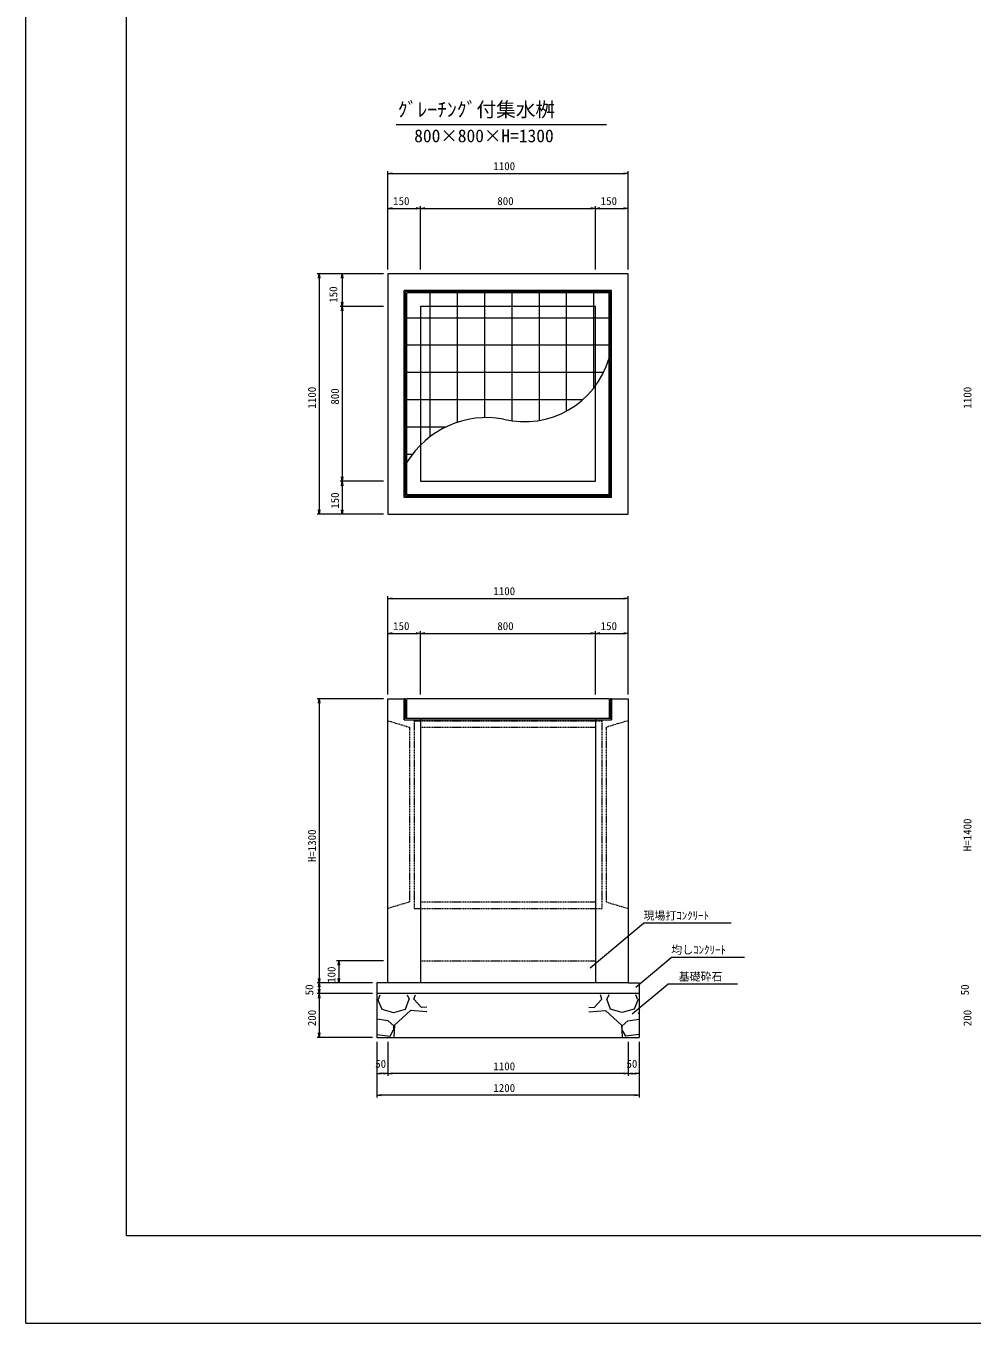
# Model space of a CAD drawing. Units: millimetres on the paper. Extents: x 0 to 841, y 0 to 594.
# Drawn here: x 0 to 216.5, y 0 to 297 of the extents above; entities that cross this region are included whole.
import ezdxf
from ezdxf.enums import TextEntityAlignment as Align

# ---------------------------------------------------------------- set-up
doc = ezdxf.new("R2010")
doc.units = ezdxf.units.MM
doc.linetypes.add('USER1', pattern=[0.375, 0.25, -0.125])
for name, color, linetype, lineweight in [('D-STR-DIM（寸法）', 7, 'Continuous', 18), ('D-STR-HTXT（旗揚げ）', 7, 'Continuous', 18), ('D-STR-STR1（構造物）', 4, 'Continuous', 18), ('D-STR-STRn（構造物）', 7, 'Continuous', 18), ('D-STR（構造物外形線）', 1, 'Continuous', 18), ('D-TTL(外枠）', 2, 'Continuous', 18), ('DEFPOINTS_2', 8, 'Continuous', 18)]:
    doc.layers.add(name, color=color, linetype=linetype, lineweight=lineweight)
doc.layers.add('D-STR-TXT（文字）', color=7, linetype='Continuous')
doc.layers.add('D-TTL-TXT（文字）', color=7, linetype='Continuous')
doc.styles.add('ＭＳ ゴシック', font='')
doc.styles.get('ＭＳ ゴシック').set_extended_font_data('MS Gothic')

msp = doc.modelspace()

# ---------------------------------------------------------------- linework, layer by layer
at = {"layer": 'D-STR-DIM（寸法）'}
for p, q in [((82.802, 241.235), (82.802, 263.735)), ((82.802, 263.235), (83.802, 263.402)), ((83.802, 263.068), (82.802, 263.235)), ((82.802, 263.235), (83.802, 263.235)), ((83.802, 263.235), (136.802, 263.235)), ((136.802, 263.402), (137.802, 263.235)), ((137.802, 263.235), (136.802, 263.068)), ((137.802, 263.235), (136.802, 263.235)), ((137.802, 241.235), (137.802, 263.735)), ((82.802, 241.235), (82.802, 255.735)), ((90.302, 241.235), (90.302, 255.735)), ((90.302, 241.235), (90.302, 255.735)), ((130.302, 241.235), (130.302, 255.735)), ((130.302, 241.235), (130.302, 255.735)), ((137.802, 241.235), (137.802, 255.735)), ((82.802, 255.235), (83.802, 255.402)), ((83.802, 255.068), (82.802, 255.235)), ((82.802, 255.235), (83.802, 255.235)), ((83.802, 255.235), (89.302, 255.235)), ((89.302, 255.402), (90.302, 255.235)), ((90.302, 255.235), (89.302, 255.068)), ((90.302, 255.235), (89.302, 255.235)), ((90.302, 255.235), (91.302, 255.402)), ((91.302, 255.068), (90.302, 255.235)), ((90.302, 255.235), (91.302, 255.235)), ((91.302, 255.235), (129.302, 255.235)), ((129.302, 255.402), (130.302, 255.235)), ((130.302, 255.235), (129.302, 255.068)), ((130.302, 255.235), (129.302, 255.235)), ((130.302, 255.235), (131.302, 255.402)), ((131.302, 255.068), (130.302, 255.235)), ((130.302, 255.235), (131.302, 255.235)), ((131.302, 255.235), (136.802, 255.235)), ((136.802, 255.402), (137.802, 255.235)), ((137.802, 255.235), (136.802, 255.068)), ((137.802, 255.235), (136.802, 255.235)), ((81.802, 240.235), (66.616, 240.235)), ((66.95, 239.235), (67.116, 240.235)), ((67.116, 240.235), (67.283, 239.235)), ((67.116, 240.235), (67.116, 239.235)), ((67.116, 239.235), (67.116, 186.235)), ((81.802, 240.235), (71.876, 240.235)), ((72.209, 239.235), (72.376, 240.235)), ((72.376, 240.235), (72.542, 239.235)), ((72.376, 240.235), (72.376, 239.235)), ((72.376, 239.235), (72.376, 233.735)), ((81.802, 232.735), (71.876, 232.735)), ((81.802, 232.735), (71.876, 232.735)), ((72.376, 232.735), (72.209, 233.735)), ((72.209, 231.735), (72.376, 232.735)), ((72.542, 233.735), (72.376, 232.735)), ((72.376, 232.735), (72.376, 233.735)), ((72.376, 232.735), (72.542, 231.735)), ((72.376, 232.735), (72.376, 231.735)), ((72.376, 231.735), (72.376, 193.735)), ((72.376, 192.735), (72.209, 193.735)), ((72.542, 193.735), (72.376, 192.735)), ((72.376, 192.735), (72.376, 193.735)), ((81.802, 192.735), (71.876, 192.735)), ((81.802, 192.735), (71.876, 192.735)), ((72.209, 191.735), (72.376, 192.735)), ((72.376, 192.735), (72.542, 191.735)), ((72.376, 192.735), (72.376, 191.735)), ((72.376, 191.735), (72.376, 186.235)), ((81.802, 185.235), (66.616, 185.235)), ((67.116, 185.235), (66.95, 186.235)), ((67.283, 186.235), (67.116, 185.235)), ((67.116, 185.235), (67.116, 186.235)), ((81.802, 185.235), (71.876, 185.235)), ((72.376, 185.235), (72.209, 186.235)), ((72.542, 186.235), (72.376, 185.235)), ((72.376, 185.235), (72.376, 186.235)), ((82.802, 143.922), (82.802, 166.422)), ((137.802, 143.922), (137.802, 166.422)), ((82.802, 165.922), (83.802, 166.088)), ((83.802, 165.755), (82.802, 165.922)), ((82.802, 165.922), (83.802, 165.922)), ((83.802, 165.922), (136.802, 165.922)), ((136.802, 166.088), (137.802, 165.922)), ((137.802, 165.922), (136.802, 165.755)), ((137.802, 165.922), (136.802, 165.922)), ((82.802, 143.922), (82.802, 158.422)), ((82.802, 157.922), (83.802, 158.088)), ((83.802, 157.755), (82.802, 157.922)), ((82.802, 157.922), (83.802, 157.922)), ((83.802, 157.922), (89.302, 157.922)), ((89.302, 158.088), (90.302, 157.922)), ((90.302, 157.922), (89.302, 157.755)), ((90.302, 157.922), (89.302, 157.922)), ((90.302, 143.922), (90.302, 158.422)), ((90.302, 143.922), (90.302, 158.422)), ((90.302, 157.922), (91.302, 158.088)), ((91.302, 157.755), (90.302, 157.922)), ((90.302, 157.922), (91.302, 157.922)), ((91.302, 157.922), (129.302, 157.922)), ((129.302, 158.088), (130.302, 157.922)), ((130.302, 157.922), (129.302, 157.755)), ((130.302, 157.922), (129.302, 157.922)), ((130.302, 143.922), (130.302, 158.422)), ((130.302, 143.922), (130.302, 158.422)), ((130.302, 157.922), (131.302, 158.088)), ((131.302, 157.755), (130.302, 157.922)), ((130.302, 157.922), (131.302, 157.922)), ((131.302, 157.922), (136.802, 157.922)), ((136.802, 158.088), (137.802, 157.922)), ((137.802, 157.922), (136.802, 157.755)), ((137.802, 157.922), (136.802, 157.922)), ((137.802, 143.922), (137.802, 158.422)), ((81.802, 142.922), (66.616, 142.922)), ((66.95, 141.922), (67.116, 142.922)), ((67.116, 142.922), (67.283, 141.922)), ((67.116, 142.922), (67.116, 141.922)), ((67.116, 141.922), (67.116, 78.922)), ((81.802, 82.922), (71.086, 82.922)), ((71.42, 81.922), (71.586, 82.922)), ((71.586, 82.922), (71.753, 81.922)), ((71.586, 82.922), (71.586, 81.922)), ((71.586, 81.922), (71.586, 78.922)), ((79.302, 77.922), (66.616, 77.922)), ((76.802, 77.922), (66.616, 77.922)), ((67.116, 77.922), (66.95, 78.922)), ((66.95, 76.922), (67.116, 77.922)), ((67.283, 78.922), (67.116, 77.922)), ((67.116, 77.922), (67.116, 78.922)), ((67.116, 77.922), (67.283, 76.922)), ((67.116, 77.922), (67.116, 76.922)), ((79.302, 77.922), (71.086, 77.922)), ((71.586, 77.922), (71.42, 78.922)), ((71.753, 78.922), (71.586, 77.922)), ((71.586, 77.922), (71.586, 78.922)), ((79.302, 75.422), (66.616, 75.422)), ((79.302, 75.422), (66.616, 75.422)), ((67.116, 75.422), (66.95, 76.422)), ((66.95, 74.422), (67.116, 75.422)), ((67.116, 76.922), (67.116, 76.422)), ((67.283, 76.422), (67.116, 75.422)), ((67.116, 75.422), (67.116, 76.422)), ((67.116, 75.422), (67.283, 74.422)), ((67.116, 75.422), (67.116, 74.422)), ((67.116, 74.422), (67.116, 66.422)), ((79.302, 65.422), (66.616, 65.422)), ((67.116, 65.422), (66.95, 66.422)), ((67.283, 66.422), (67.116, 65.422)), ((67.116, 65.422), (67.116, 66.422)), ((80.302, 64.422), (80.302, 56.629)), ((80.302, 64.422), (80.302, 51.661)), ((82.802, 64.422), (82.802, 56.629)), ((82.802, 64.422), (82.802, 56.629)), ((137.802, 64.422), (137.802, 56.629)), ((137.802, 64.422), (137.802, 56.629)), ((140.302, 64.422), (140.302, 56.629)), ((140.302, 64.422), (140.302, 51.661)), ((80.302, 57.129), (81.302, 57.296)), ((81.302, 56.962), (80.302, 57.129)), ((80.302, 57.129), (81.302, 57.129)), ((81.802, 57.129), (81.302, 57.129)), ((81.802, 57.296), (82.802, 57.129)), ((82.802, 57.129), (81.802, 56.962)), ((82.802, 57.129), (81.802, 57.129)), ((82.802, 57.129), (83.802, 57.296)), ((83.802, 56.962), (82.802, 57.129)), ((82.802, 57.129), (83.802, 57.129)), ((136.802, 57.129), (83.802, 57.129)), ((136.802, 57.296), (137.802, 57.129)), ((137.802, 57.129), (136.802, 56.962)), ((137.802, 57.129), (136.802, 57.129)), ((137.802, 57.129), (138.802, 57.296)), ((138.802, 56.962), (137.802, 57.129)), ((137.802, 57.129), (138.802, 57.129)), ((138.802, 57.129), (139.302, 57.129)), ((139.302, 57.296), (140.302, 57.129)), ((140.302, 57.129), (139.302, 56.962)), ((140.302, 57.129), (139.302, 57.129)), ((80.302, 52.161), (81.302, 52.328)), ((81.302, 51.994), (80.302, 52.161)), ((80.302, 52.161), (81.302, 52.161)), ((139.302, 52.161), (81.302, 52.161)), ((139.302, 52.328), (140.302, 52.161)), ((140.302, 52.161), (139.302, 51.994)), ((140.302, 52.161), (139.302, 52.161))]:
    msp.add_line(p, q, dxfattribs=at)
at = {"layer": 'D-STR-HTXT（旗揚げ）'}
for p, q in [((84.74, 274.471), (132.848, 274.471)), ((129.139, 81.348), (141.324, 91.562)), ((161.359, 91.562), (141.324, 91.562)), ((139.558, 76.923), (147.682, 83.733)), ((164.449, 83.733), (147.682, 83.733)), ((138.761, 70.796), (146.884, 77.606)), ((162.858, 77.606), (146.884, 77.606))]:
    msp.add_line(p, q, dxfattribs=at)
at = {"layer": 'D-STR-STR1（構造物）'}
for p, q in [((86.577, 189.01), (86.577, 236.46)), ((134.027, 236.46), (86.577, 236.46)), ((86.877, 189.31), (86.877, 236.16)), ((133.727, 236.16), (86.877, 236.16)), ((87.177, 189.61), (87.177, 235.86)), ((133.427, 235.86), (87.177, 235.86)), ((92.486, 232.735), (92.486, 235.86)), ((98.736, 232.735), (98.736, 235.86)), ((104.986, 232.735), (104.986, 235.86)), ((111.236, 232.735), (111.236, 235.86)), ((117.486, 232.735), (117.486, 235.86)), ((123.736, 232.735), (123.736, 235.86)), ((129.986, 232.735), (129.986, 235.86)), ((133.427, 189.61), (133.427, 235.86)), ((133.727, 189.31), (133.727, 236.16)), ((134.027, 189.01), (134.027, 236.46)), ((92.486, 202.953), (92.486, 232.735)), ((98.736, 206.242), (98.736, 232.735)), ((104.986, 207.318), (104.986, 232.735)), ((111.236, 206.598), (111.236, 232.735)), ((117.486, 206.68), (117.486, 232.735)), ((123.736, 208.85), (123.736, 232.735)), ((129.986, 214.161), (129.986, 232.735)), ((90.302, 230.121), (87.177, 230.121)), ((130.302, 230.121), (90.302, 230.121)), ((133.427, 230.121), (130.302, 230.121)), ((90.302, 223.871), (87.177, 223.871)), ((130.302, 223.871), (90.302, 223.871)), ((133.427, 223.871), (130.302, 223.871)), ((90.302, 217.621), (87.177, 217.621)), ((130.302, 217.621), (90.302, 217.621)), ((132.154, 217.621), (130.302, 217.621)), ((90.302, 211.371), (87.177, 211.371)), ((127.352, 211.371), (90.302, 211.371)), ((90.302, 205.121), (87.177, 205.121)), ((95.993, 205.121), (90.302, 205.121)), ((88.401, 198.871), (87.177, 198.871)), ((134.027, 189.01), (86.577, 189.01)), ((133.727, 189.31), (86.877, 189.31)), ((133.427, 189.61), (87.177, 189.61)), ((86.577, 142.922), (86.577, 138.122)), ((86.877, 142.922), (86.577, 142.922)), ((86.577, 138.122), (86.577, 142.922)), ((86.877, 138.422), (86.877, 142.922)), ((87.177, 138.422), (87.177, 142.922)), ((133.427, 142.922), (87.177, 142.922)), ((133.427, 142.922), (133.427, 138.422)), ((134.027, 142.922), (133.727, 142.922)), ((133.727, 138.422), (133.727, 142.922)), ((134.027, 142.922), (134.027, 138.122)), ((134.027, 138.272), (134.027, 142.922)), ((86.577, 138.122), (134.027, 138.122)), ((133.727, 138.422), (86.877, 138.422))]:
    msp.add_line(p, q, dxfattribs=at)
at = {"layer": 'D-STR-STR1（構造物）', "color": 7, "linetype": 'USER1'}
msp.add_line((90.302, 82.922), (130.302, 82.922), dxfattribs=at)
at = {"layer": 'D-STR-STR1（構造物）'}
for centre, radius, start, end in [((114.099, 226.523), 20.13, 256.09942, 343.76453), ((105.457, 185.889), 21.435, 79.7722, 148.52344)]:
    msp.add_arc(centre, radius, start, end, dxfattribs=at)
at = {"layer": 'D-STR-STRn（構造物）'}
for p, q in [((80.302, 77.922), (80.302, 65.422)), ((82.802, 77.922), (80.302, 77.922)), ((137.802, 77.922), (140.302, 77.922)), ((140.302, 77.922), (140.302, 65.422)), ((140.302, 75.422), (80.302, 75.422)), ((80.654, 74.143), (81.075, 75.126)), ((87.212, 75.126), (87.667, 74.14)), ((88.78, 74.136), (89.151, 75.126)), ((131.823, 74.136), (131.452, 75.126)), ((133.392, 75.126), (132.937, 74.14)), ((139.95, 74.143), (139.529, 75.126)), ((80.48, 74.14), (81.437, 71.905)), ((81.426, 71.89), (84.139, 71.092)), ((84.168, 71.091), (86.881, 71.889)), ((87.997, 71.587), (84.327, 68.236)), ((86.872, 71.894), (87.67, 74.129)), ((91.765, 71.247), (87.988, 71.562)), ((90.536, 72.25), (88.781, 74.165)), ((91.765, 72.351), (90.519, 72.242)), ((128.839, 72.351), (130.085, 72.242)), ((128.839, 71.247), (132.616, 71.562)), ((130.067, 72.25), (131.823, 74.165)), ((132.606, 71.587), (136.277, 68.236)), ((133.732, 71.894), (132.934, 74.129)), ((136.435, 71.091), (133.722, 71.889)), ((139.178, 71.89), (136.465, 71.092)), ((140.124, 74.14), (139.166, 71.905)), ((80.485, 70.947), (80.302, 71.008)), ((80.302, 70.853), (80.466, 70.951)), ((82.897, 69.204), (80.302, 69.594)), ((84.17, 68.055), (82.893, 69.172)), ((136.434, 68.055), (137.711, 69.172)), ((137.706, 69.204), (140.302, 69.594)), ((140.119, 70.947), (140.302, 71.008)), ((140.302, 70.853), (140.138, 70.951)), ((80.302, 66.041), (83.36, 65.674)), ((80.302, 65.422), (140.302, 65.422)), ((83.335, 65.674), (84.133, 67.111)), ((84.153, 67.117), (84.153, 68.075)), ((84.316, 68.23), (84.189, 65.55)), ((136.288, 68.23), (136.415, 65.55)), ((136.451, 67.117), (136.451, 68.075)), ((137.269, 65.674), (136.471, 67.111)), ((140.302, 66.041), (137.243, 65.674))]:
    msp.add_line(p, q, dxfattribs=at)
at = {"layer": 'D-STR（構造物外形線）'}
for p, q in [((137.802, 240.235), (82.802, 240.235)), ((82.802, 240.235), (82.802, 185.235)), ((137.802, 185.235), (137.802, 240.235)), ((130.302, 232.735), (90.302, 232.735)), ((90.302, 232.735), (90.302, 192.735)), ((130.302, 192.735), (130.302, 232.735)), ((90.302, 192.735), (130.302, 192.735)), ((82.802, 185.235), (137.802, 185.235)), ((82.802, 77.922), (82.802, 142.922)), ((82.802, 142.922), (86.577, 142.922)), ((86.577, 138.422), (86.577, 142.922)), ((134.027, 142.922), (137.802, 142.922)), ((134.027, 142.922), (134.027, 138.422)), ((137.802, 142.922), (137.802, 77.922)), ((90.302, 138.422), (90.302, 77.922)), ((130.302, 138.422), (130.302, 77.922)), ((137.802, 77.922), (82.802, 77.922))]:
    msp.add_line(p, q, dxfattribs=at)
at = {"layer": 'D-STR（構造物外形線）', "linetype": 'USER1'}
for p, q in [((82.802, 137.922), (87.802, 136.422)), ((88.802, 137.922), (131.802, 137.922)), ((88.802, 137.922), (88.802, 94.922)), ((131.802, 137.922), (131.802, 94.922)), ((137.802, 137.922), (132.802, 136.422)), ((87.802, 136.422), (87.802, 96.422)), ((90.302, 136.422), (130.302, 136.422)), ((90.302, 136.422), (90.302, 96.422)), ((130.302, 136.422), (130.302, 96.422)), ((132.802, 136.422), (132.802, 96.422)), ((87.802, 96.422), (82.802, 94.922)), ((90.302, 96.422), (130.302, 96.422)), ((132.802, 96.422), (137.802, 94.922)), ((88.802, 94.922), (131.802, 94.922))]:
    msp.add_line(p, q, dxfattribs=at)
at = {"layer": 'D-TTL(外枠）'}
for p, q in [((23, 20), (23, 574)), ((818, 20), (23, 20))]:
    msp.add_line(p, q, dxfattribs=at)
at = {"layer": 'DEFPOINTS_2'}
for q in [(0, 594), (841, 0)]:
    msp.add_line((0, 0), q, dxfattribs=at)

# ---------------------------------------------------------------- texts
at = {"layer": 'D-STR-DIM（寸法）', "style": 'ＭＳ ゴシック'}
for s, p in [('1100', (106.958, 263.435)), ('150', (84.02, 255.435)), ('800', (107.859, 255.435)), ('150', (131.52, 255.435)), ('1100', (106.958, 166.122)), ('150', (84.02, 158.122)), ('800', (107.859, 158.122)), ('150', (131.52, 158.122)), ('50', (79.921, 57.888)), ('1100', (106.958, 57.329)), ('50', (137.421, 57.888)), ('1200', (106.958, 52.361))]:
    msp.add_text(s, height=1.833, dxfattribs=at).set_placement(p, align=Align.BOTTOM_LEFT)
for s, p in [('150', (71.81, 233.617)), ('1100', (66.916, 209.391)), ('800', (72.176, 210.292)), ('1100', (216.916, 209.391)), ('150', (72.176, 186.453)), ('H=1300', (66.916, 105.536)), ('H=1400', (216.916, 108.036)), ('100', (71.386, 77.89)), ('50', (66.316, 75.041)), ('50', (216.316, 75.041)), ('200', (66.916, 67.972)), ('200', (216.916, 67.972))]:
    msp.add_text(s, height=1.833, rotation=90, dxfattribs=at).set_placement(p, align=Align.BOTTOM_LEFT)
at = {"layer": 'D-STR-TXT（文字）', "style": 'ＭＳ ゴシック'}
for s, p in [('現場打ｺﾝｸﾘｰﾄ', (141.324, 91.815)), ('均しｺﾝｸﾘｰﾄ', (147.682, 83.986)), ('基礎砕石', (149.384, 77.858))]:
    msp.add_text(s, height=1.833, dxfattribs=at).set_placement(p, align=Align.BOTTOM_LEFT)
at = {"layer": 'D-TTL-TXT（文字）', "style": 'ＭＳ ゴシック'}
for s, height, p in [('ｸﾞﾚｰﾁﾝｸﾞ付集水桝', 3.299, (85.09, 275.214)), ('800×800×H=1300', 2.933, (88.847, 269.491))]:
    msp.add_text(s, height=height, dxfattribs=at).set_placement(p, align=Align.BOTTOM_LEFT)

doc.saveas('drawing.dxf')
